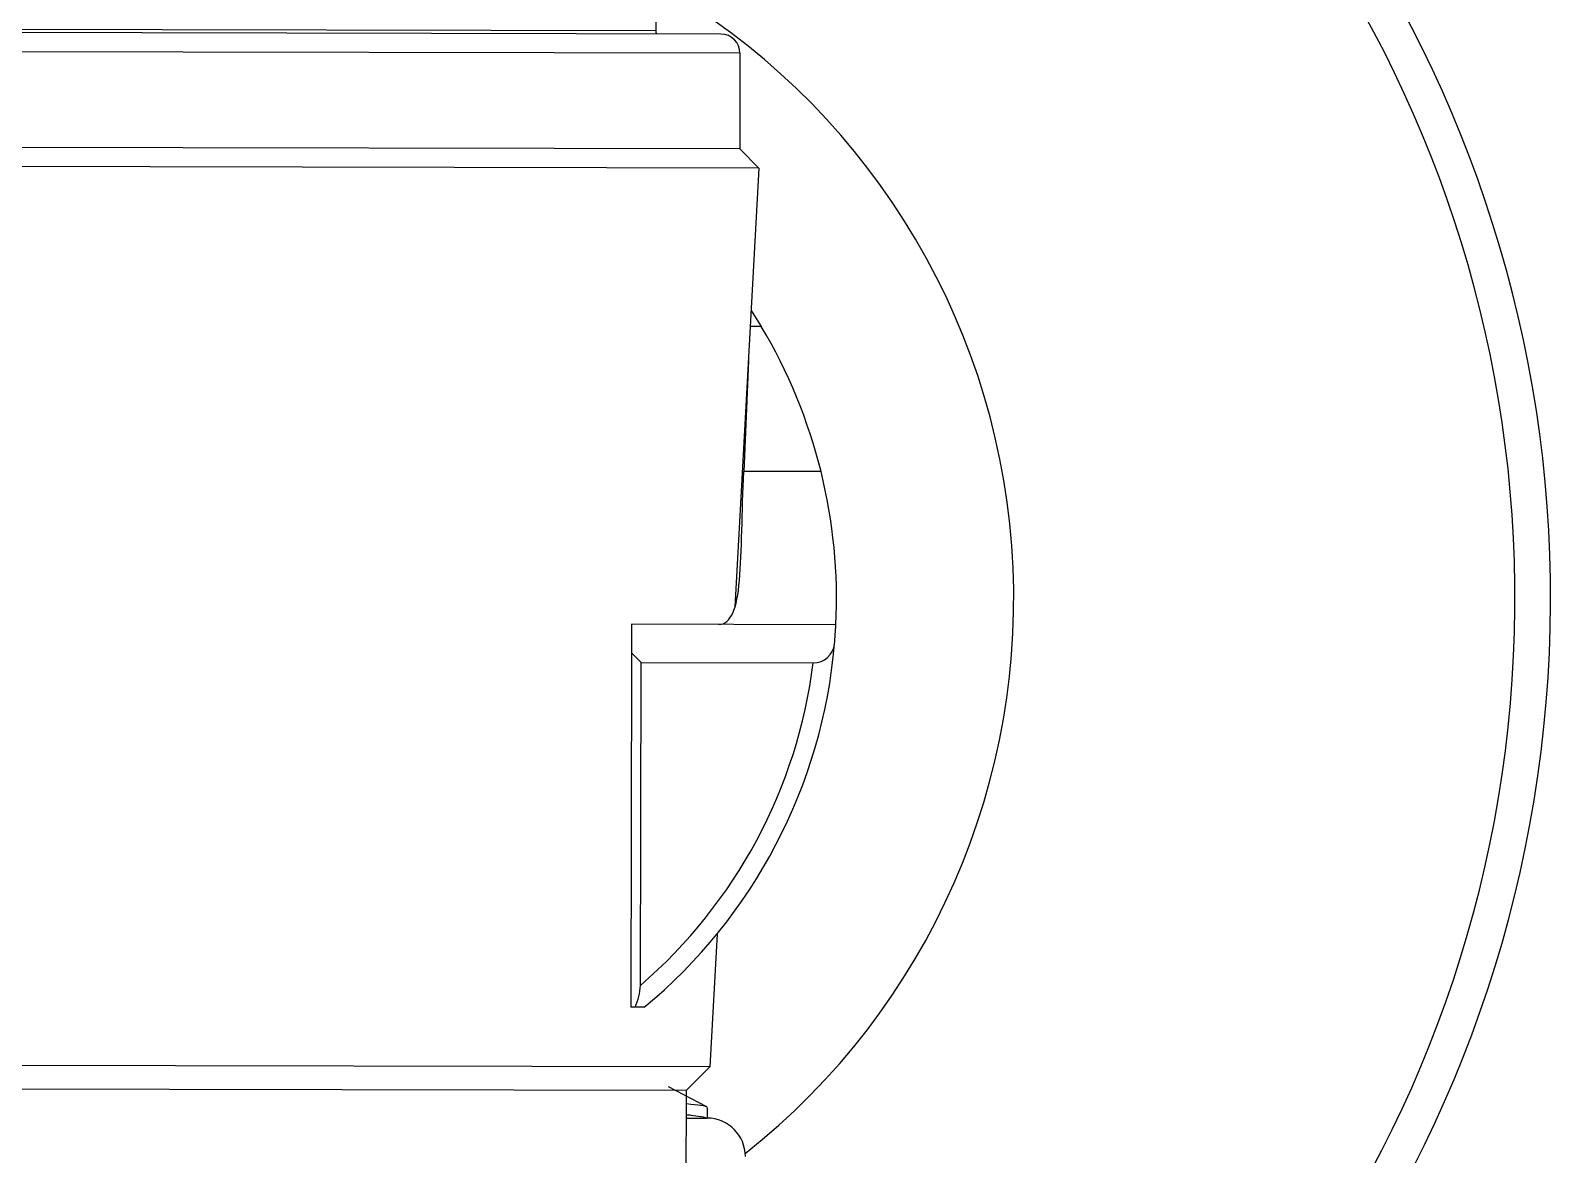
# Model space of a CAD drawing. Header units: centimetres. Extents: x -1797 to 2001, y -8788 to 1856.
# Drawn here: x -804.305 to -800.335, y -679.692 to -676.755 of the extents above; entities that cross this region are included whole.
import ezdxf

# ---------------------------------------------------------------- set-up
doc = ezdxf.new("R2010")
doc.units = ezdxf.units.CM
doc.header["$LTSCALE"] = 100
doc.header["$MEASUREMENT"] = 0
doc.layers.add('ID_Furniture-Fixed_01', color=141, linetype='Continuous')

msp = doc.modelspace()

# ---------------------------------------------------------------- linework, layer by layer
at = {"layer": 'ID_Furniture-Fixed_01'}
for p, q in [((-802.6715, -676.6551, 0.0001), (-802.6717, -676.7551, 0.0001)), ((-802.5018, -676.7647, 0.0001), (-804.6617, -676.7601, 0.0001)), ((-804.4917, -676.7512, 0.0001), (-802.6717, -676.7551, 0.0001)), ((-802.4519, -676.8148, 0.0001), (-804.7119, -676.81, 0.0001)), ((-802.4519, -676.8148, 0.0001), (-802.4524, -677.0648, 0.0001)), ((-802.4524, -677.0648, 0.0001), (-804.7124, -677.06, 0.0001)), ((-802.4524, -677.0648, 0.0001), (-802.4025, -677.1149, 0.0001)), ((-802.4025, -677.1149, 0.0001), (-804.7625, -677.1099, 0.0001)), ((-802.4025, -677.1149, 0.0001), (-802.465, -678.2618, 0.0001)), ((-802.4227, -677.4865, 0.0001), (-802.3964, -677.5283, 0.0001)), ((-802.3964, -677.5283, 0.0001), (-802.425, -677.5282, 0.0001)), ((-802.4299, -677.6184, 0.0001), (-802.4422, -677.9069, 0.0001)), ((-802.2403, -677.9073, 0.0001), (-802.4422, -677.9069, 0.0001)), ((-802.735, -678.3063, 0.0001), (-802.7352, -678.3813, 0.0001)), ((-802.2015, -678.3074, 0.0001), (-802.735, -678.3063, 0.0001)), ((-802.7352, -678.3813, 0.0001), (-802.7371, -679.3062, 0.0001)), ((-802.7352, -678.3813, 0.0001), (-802.7102, -678.4063, 0.0001)), ((-802.712, -679.2496, 0.0001), (-802.7102, -678.4063, 0.0001)), ((-802.7102, -678.4063, 0.0001), (-802.2604, -678.4073, 0.0001)), ((-802.5115, -679.1148, 0.0001), (-802.5305, -679.4627, 0.0001)), ((-802.726, -679.3063, 0.0001), (-802.7371, -679.3062, 0.0001)), ((-802.7018, -679.3064, 0.0001), (-802.726, -679.3063, 0.0001)), ((-802.5305, -679.4627, 0.0001), (-804.6444, -679.4582, 0.0001)), ((-802.5305, -679.4627, 0.0001), (-802.5926, -679.5245, 0.0001)), ((-802.5926, -679.5245, 0.0001), (-804.5826, -679.5203, 0.0001)), ((-802.6395, -679.5139, 0.0001), (-802.5397, -679.5662, 0.0001)), ((-802.5926, -679.5245, 0.0001), (-802.5931, -679.7645, 0.0001)), ((-802.5377, -679.5688, 0.0001), (-802.5377, -679.5962, 0.0001)), ((-802.5927, -679.5961, 0.0001), (-802.5377, -679.5962, 0.0001))]:
    msp.add_line(p, q, dxfattribs=at)
for centre, radius, start, end in [((-803.5849, -678.2395, 0.0001), 3.25, 283.2218, 64.9656), ((-803.5849, -678.2395, 0.0001), 3.157, 283.6224, 64.1825), ((-803.5849, -678.2395, 0.0001), 1.848, 308.3514, 60.2343), ((-802.6217, -676.7552, 0.0001), 0.05, 179.8794, 190.5725), ((-802.5019, -676.8147, 0.0001), 0.05, 359.8794, 89.8794), ((-803.5849, -678.2395, 0.0001), 1.385, 13.8768, 30.8958), ((-803.5849, -678.2395, 0.0001), 1.385, 357.1895, 13.8768), ((-803.5849, -678.2395, 0.0001), 1.385, 355.1165, 357.1895), ((-803.5849, -678.2395, 0.0001), 1.385, 309.6134, 355.1165), ((-802.2609, -678.3509, 0.0001), 0.0564, 270.4761, 353.3623), ((-803.5849, -678.2395, 0.0001), 1.335, 310.8318, 352.7798), ((-802.8535, -679.2447, 0.0001), 0.1416, 334.2227, 358.028), ((-802.5379, -679.6962, 0.0001), 0.1, 359.8794, 89.8794)]:
    msp.add_arc(centre, radius, start, end, dxfattribs=at)
for points, knots in [([(-802.5071, -678.3067, 0.0001), (-802.4759, -678.3068, 0.0001), (-802.4597, -678.2654, 0.0001), (-802.4468, -678.1179, 0.0001), (-802.4468, -678.0134, 0.0001), (-802.4422, -677.9069, 0.0001)], [0, 0, 0, 0, 0.5, 0.5, 1, 1, 1, 1]), ([(-802.5916, -679.5872, 0.0001), (-802.5876, -679.5876, 0.0001), (-802.5635, -679.5901, 0.0001), (-802.5429, -679.5937, 0.0001), (-802.5384, -679.5965, 0.0001), (-802.5384, -679.5973, 0.0001)], [0, 0, 0, 0, 0.11334, 0.727072, 1, 1, 1, 1])]:
    msp.add_open_spline(points, degree=3, knots=knots, dxfattribs=at)
msp.add_open_spline([(-802.5376, -679.5674, 0.0001), (-802.5421, -679.5647, 0.0001), (-802.5605, -679.562, 0.0001), (-802.5914, -679.5593, 0.0001)], degree=3, dxfattribs=at)

doc.saveas('drawing.dxf')
